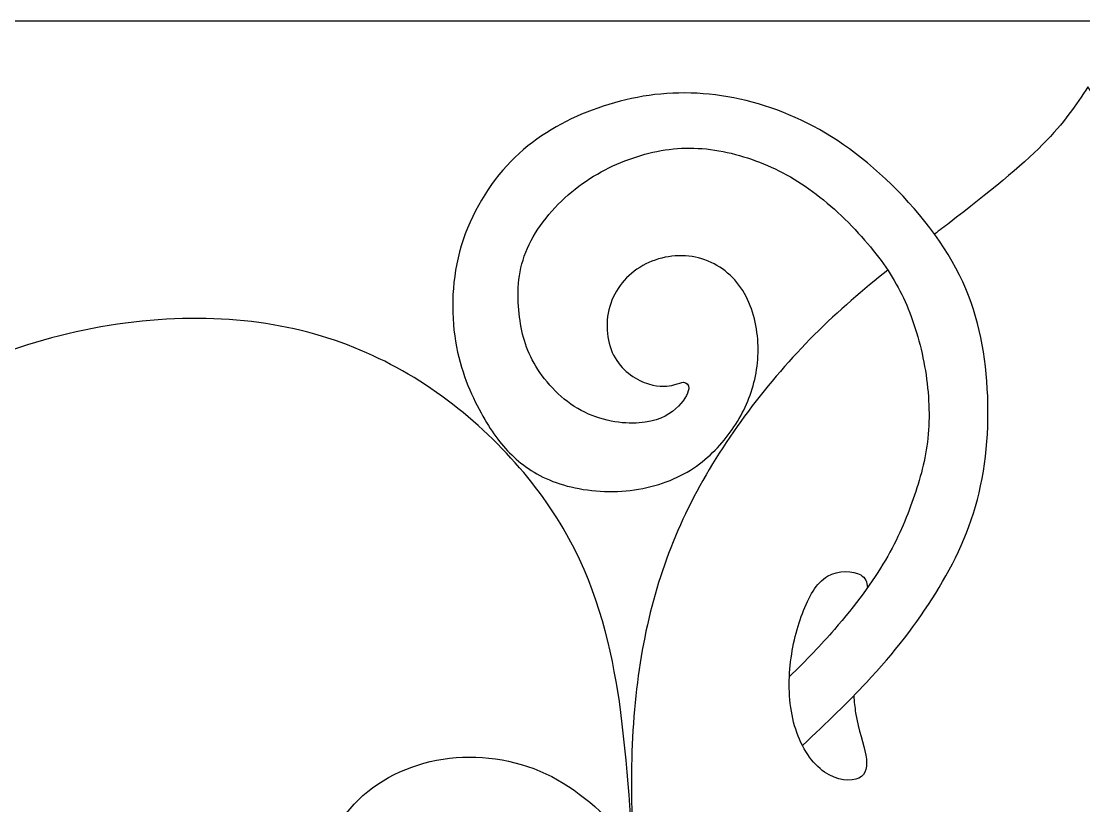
# Model space of a CAD drawing. Extents: x 0 to 18.5, y -1.7 to 18.4.
# Drawn here: x 4.62 to 9.239, y 15.014 to 18.426 of the extents above; entities that cross this region are included whole.
import ezdxf

# ---------------------------------------------------------------- set-up
doc = ezdxf.new("R2010")
doc.units = 0
doc.header["$MEASUREMENT"] = 0
doc.layers.add('LAYER_1', color=7, linetype='CONTINUOUS')

msp = doc.modelspace()

# ---------------------------------------------------------------- linework, layer by layer
at = {"layer": 'LAYER_1'}
msp.add_lwpolyline([(0, 0), (18.4785, 0), (18.4785, 18.4256), (0, 18.4256), (0, 0)], close=True, dxfattribs=at)
for points, knots in [([(8.01588, 15.27656), (8.12491, 15.37703), (8.21487, 15.46447), (8.29428, 15.54964), (8.29428, 15.54964), (8.41599, 15.68016), (8.51301, 15.80542), (8.59547, 15.93859), (8.59547, 15.93859), (8.67793, 16.07176), (8.74584, 16.21288), (8.7842, 16.37515), (8.7842, 16.37515), (8.82257, 16.53743), (8.83139, 16.72088), (8.81508, 16.89241), (8.81508, 16.89241), (8.79876, 17.06395), (8.75731, 17.22359), (8.66736, 17.38101), (8.66736, 17.38101), (8.5774, 17.53844), (8.43892, 17.69367), (8.29958, 17.8092), (8.29958, 17.8092), (8.16023, 17.92474), (8.02, 18.00059), (7.87801, 18.04909), (7.87801, 18.04909), (7.73602, 18.0976), (7.59225, 18.11878), (7.45291, 18.11261), (7.45291, 18.11261), (7.31356, 18.10643), (7.17862, 18.0729), (7.05603, 18.02087), (7.05603, 18.02087), (6.93344, 17.96884), (6.82319, 17.89828), (6.73059, 17.79686), (6.73059, 17.79686), (6.63799, 17.69544), (6.56301, 17.56314), (6.52553, 17.42292), (6.52553, 17.42292), (6.48805, 17.28269), (6.48805, 17.13451), (6.51186, 17.01016), (6.51186, 17.01016), (6.53567, 16.88581), (6.58331, 16.78526), (6.62689, 16.70836), (6.62689, 16.70836), (6.67048, 16.63145), (6.71003, 16.57816), (6.76162, 16.53054), (6.76162, 16.53054), (6.81321, 16.48292), (6.87686, 16.44094), (6.96115, 16.41378), (6.96115, 16.41378), (7.04544, 16.38662), (7.1504, 16.37427), (7.24917, 16.38308), (7.24917, 16.38308), (7.34795, 16.3919), (7.44056, 16.4219), (7.5153, 16.46524), (7.5153, 16.46524), (7.59004, 16.50859), (7.64693, 16.56531), (7.69323, 16.6266), (7.69323, 16.6266), (7.73953, 16.6879), (7.77526, 16.75378), (7.79753, 16.8264), (7.79753, 16.8264), (7.8198, 16.89903), (7.82862, 16.97841), (7.82025, 17.05778), (7.82025, 17.05778), (7.81187, 17.13715), (7.78628, 17.21654), (7.73998, 17.27827), (7.73998, 17.27827), (7.69368, 17.34), (7.62665, 17.38411), (7.55081, 17.39954), (7.55081, 17.39954), (7.47496, 17.41497), (7.39028, 17.40174), (7.3215, 17.36294), (7.3215, 17.36294), (7.25271, 17.32413), (7.19978, 17.25975), (7.17818, 17.18435), (7.17818, 17.18435), (7.15657, 17.10894), (7.16627, 17.0225), (7.20154, 16.96121), (7.20154, 16.96121), (7.23682, 16.89991), (7.29769, 16.86375), (7.34707, 16.84832), (7.34707, 16.84832), (7.39646, 16.83288), (7.43439, 16.83818), (7.45731, 16.84391), (7.45731, 16.84391), (7.48024, 16.84964), (7.48819, 16.85582), (7.49921, 16.85538), (7.49921, 16.85538), (7.51023, 16.85494), (7.52434, 16.84787), (7.5217, 16.82671), (7.5217, 16.82671), (7.51905, 16.80555), (7.49965, 16.77026), (7.46482, 16.73984), (7.46482, 16.73984), (7.42998, 16.70942), (7.3797, 16.68383), (7.3065, 16.67854), (7.3065, 16.67854), (7.2333, 16.67325), (7.13716, 16.68825), (7.05426, 16.73278), (7.05426, 16.73278), (6.97136, 16.77732), (6.90168, 16.85141), (6.85715, 16.92505), (6.85715, 16.92505), (6.81261, 16.99869), (6.7932, 17.0719), (6.78438, 17.1548), (6.78438, 17.1548), (6.77556, 17.2377), (6.77733, 17.33031), (6.81304, 17.42114), (6.81304, 17.42114), (6.84876, 17.51198), (6.91845, 17.60107), (6.99826, 17.67074), (6.99826, 17.67074), (7.07807, 17.74041), (7.16804, 17.79069), (7.26064, 17.82464), (7.26064, 17.82464), (7.35324, 17.85859), (7.4485, 17.87624), (7.54463, 17.87359), (7.54463, 17.87359), (7.64076, 17.87094), (7.73778, 17.84801), (7.8295, 17.8123), (7.8295, 17.8123), (7.92122, 17.77658), (8.00765, 17.72806), (8.09231, 17.66104), (8.09231, 17.66104), (8.17698, 17.59401), (8.25989, 17.50846), (8.32383, 17.42909), (8.32383, 17.42909), (8.38777, 17.34971), (8.43275, 17.27651), (8.46935, 17.19052), (8.46935, 17.19052), (8.50595, 17.10453), (8.53418, 17.00575), (8.55049, 16.90609), (8.55049, 16.90609), (8.56681, 16.80643), (8.57122, 16.70588), (8.56152, 16.61284), (8.56152, 16.61284), (8.55182, 16.5198), (8.528, 16.43424), (8.49802, 16.34826), (8.49802, 16.34826), (8.46803, 16.26227), (8.43187, 16.17583), (8.37675, 16.08191), (8.37675, 16.08191), (8.32163, 15.98798), (8.24754, 15.88655), (8.15494, 15.78028), (8.15494, 15.78028), (8.09778, 15.71469), (8.03356, 15.64723), (7.9597, 15.57587)], [0, 0, 0, 0, 0.0204082, 0.0204082, 0.0204082, 0.0204082, 0.0408163, 0.0408163, 0.0408163, 0.0408163, 0.0612245, 0.0612245, 0.0612245, 0.0612245, 0.0816327, 0.0816327, 0.0816327, 0.0816327, 0.1020408, 0.1020408, 0.1020408, 0.1020408, 0.122449, 0.122449, 0.122449, 0.122449, 0.1428571, 0.1428571, 0.1428571, 0.1428571, 0.1632653, 0.1632653, 0.1632653, 0.1632653, 0.1836735, 0.1836735, 0.1836735, 0.1836735, 0.2040816, 0.2040816, 0.2040816, 0.2040816, 0.2244898, 0.2244898, 0.2244898, 0.2244898, 0.244898, 0.244898, 0.244898, 0.244898, 0.2653061, 0.2653061, 0.2653061, 0.2653061, 0.2857143, 0.2857143, 0.2857143, 0.2857143, 0.3061224, 0.3061224, 0.3061224, 0.3061224, 0.3265306, 0.3265306, 0.3265306, 0.3265306, 0.3469388, 0.3469388, 0.3469388, 0.3469388, 0.3673469, 0.3673469, 0.3673469, 0.3673469, 0.3877551, 0.3877551, 0.3877551, 0.3877551, 0.4081633, 0.4081633, 0.4081633, 0.4081633, 0.4285714, 0.4285714, 0.4285714, 0.4285714, 0.4489796, 0.4489796, 0.4489796, 0.4489796, 0.4693878, 0.4693878, 0.4693878, 0.4693878, 0.4897959, 0.4897959, 0.4897959, 0.4897959, 0.5102041, 0.5102041, 0.5102041, 0.5102041, 0.5306122, 0.5306122, 0.5306122, 0.5306122, 0.5510204, 0.5510204, 0.5510204, 0.5510204, 0.5714286, 0.5714286, 0.5714286, 0.5714286, 0.5918367, 0.5918367, 0.5918367, 0.5918367, 0.6122449, 0.6122449, 0.6122449, 0.6122449, 0.6326531, 0.6326531, 0.6326531, 0.6326531, 0.6530612, 0.6530612, 0.6530612, 0.6530612, 0.6734694, 0.6734694, 0.6734694, 0.6734694, 0.6938776, 0.6938776, 0.6938776, 0.6938776, 0.7142857, 0.7142857, 0.7142857, 0.7142857, 0.7346939, 0.7346939, 0.7346939, 0.7346939, 0.755102, 0.755102, 0.755102, 0.755102, 0.7755102, 0.7755102, 0.7755102, 0.7755102, 0.7959184, 0.7959184, 0.7959184, 0.7959184, 0.8163265, 0.8163265, 0.8163265, 0.8163265, 0.8367347, 0.8367347, 0.8367347, 0.8367347, 0.8571429, 0.8571429, 0.8571429, 0.8571429, 0.877551, 0.877551, 0.877551, 0.877551, 0.8979592, 0.8979592, 0.8979592, 0.8979592, 0.9183673, 0.9183673, 0.9183673, 0.9183673, 0.9387755, 0.9387755, 0.9387755, 0.9387755, 0.9591837, 0.9591837, 0.9591837, 0.9591837, 1, 1, 1, 1]), ([(8.01588, 15.27656), (8.12491, 15.37703), (8.21487, 15.46447), (8.29428, 15.54964), (8.29428, 15.54964), (8.41599, 15.68016), (8.51301, 15.80542), (8.59547, 15.93859), (8.59547, 15.93859), (8.67793, 16.07176), (8.74584, 16.21288), (8.7842, 16.37515), (8.7842, 16.37515), (8.82257, 16.53743), (8.83139, 16.72088), (8.81508, 16.89241), (8.81508, 16.89241), (8.79876, 17.06395), (8.75731, 17.22359), (8.66736, 17.38101), (8.66736, 17.38101), (8.5774, 17.53844), (8.43892, 17.69367), (8.29958, 17.8092), (8.29958, 17.8092), (8.16023, 17.92474), (8.02, 18.00059), (7.87801, 18.04909), (7.87801, 18.04909), (7.73602, 18.0976), (7.59225, 18.11878), (7.45291, 18.11261), (7.45291, 18.11261), (7.31356, 18.10643), (7.17862, 18.0729), (7.05603, 18.02087), (7.05603, 18.02087), (6.93344, 17.96884), (6.82319, 17.89828), (6.73059, 17.79686), (6.73059, 17.79686), (6.63799, 17.69544), (6.56301, 17.56314), (6.52553, 17.42292), (6.52553, 17.42292), (6.48805, 17.28269), (6.48805, 17.13451), (6.51186, 17.01016), (6.51186, 17.01016), (6.53567, 16.88581), (6.58331, 16.78526), (6.62689, 16.70836), (6.62689, 16.70836), (6.67048, 16.63145), (6.71003, 16.57816), (6.76162, 16.53054), (6.76162, 16.53054), (6.81321, 16.48292), (6.87686, 16.44094), (6.96115, 16.41378), (6.96115, 16.41378), (7.04544, 16.38662), (7.1504, 16.37427), (7.24917, 16.38308), (7.24917, 16.38308), (7.34795, 16.3919), (7.44056, 16.4219), (7.5153, 16.46524), (7.5153, 16.46524), (7.59004, 16.50859), (7.64693, 16.56531), (7.69323, 16.6266), (7.69323, 16.6266), (7.73953, 16.6879), (7.77526, 16.75378), (7.79753, 16.8264), (7.79753, 16.8264), (7.8198, 16.89903), (7.82862, 16.97841), (7.82025, 17.05778), (7.82025, 17.05778), (7.81187, 17.13715), (7.78628, 17.21654), (7.73998, 17.27827), (7.73998, 17.27827), (7.69368, 17.34), (7.62665, 17.38411), (7.55081, 17.39954), (7.55081, 17.39954), (7.47496, 17.41497), (7.39028, 17.40174), (7.3215, 17.36294), (7.3215, 17.36294), (7.25271, 17.32413), (7.19978, 17.25975), (7.17818, 17.18435), (7.17818, 17.18435), (7.15657, 17.10894), (7.16627, 17.0225), (7.20154, 16.96121), (7.20154, 16.96121), (7.23682, 16.89991), (7.29769, 16.86375), (7.34707, 16.84832), (7.34707, 16.84832), (7.39646, 16.83288), (7.43439, 16.83818), (7.45731, 16.84391), (7.45731, 16.84391), (7.48024, 16.84964), (7.48819, 16.85582), (7.49921, 16.85538), (7.49921, 16.85538), (7.51023, 16.85494), (7.52434, 16.84787), (7.5217, 16.82671), (7.5217, 16.82671), (7.51905, 16.80555), (7.49965, 16.77026), (7.46482, 16.73984), (7.46482, 16.73984), (7.42998, 16.70942), (7.3797, 16.68383), (7.3065, 16.67854), (7.3065, 16.67854), (7.2333, 16.67325), (7.13716, 16.68825), (7.05426, 16.73278), (7.05426, 16.73278), (6.97136, 16.77732), (6.90168, 16.85141), (6.85715, 16.92505), (6.85715, 16.92505), (6.81261, 16.99869), (6.7932, 17.0719), (6.78438, 17.1548), (6.78438, 17.1548), (6.77556, 17.2377), (6.77733, 17.33031), (6.81304, 17.42114), (6.81304, 17.42114), (6.84876, 17.51198), (6.91845, 17.60107), (6.99826, 17.67074), (6.99826, 17.67074), (7.07807, 17.74041), (7.16804, 17.79069), (7.26064, 17.82464), (7.26064, 17.82464), (7.35324, 17.85859), (7.4485, 17.87624), (7.54463, 17.87359), (7.54463, 17.87359), (7.64076, 17.87094), (7.73778, 17.84801), (7.8295, 17.8123), (7.8295, 17.8123), (7.92122, 17.77658), (8.00765, 17.72806), (8.09231, 17.66104), (8.09231, 17.66104), (8.17698, 17.59401), (8.25989, 17.50846), (8.32383, 17.42909), (8.32383, 17.42909), (8.38777, 17.34971), (8.43275, 17.27651), (8.46935, 17.19052), (8.46935, 17.19052), (8.50595, 17.10453), (8.53418, 17.00575), (8.55049, 16.90609), (8.55049, 16.90609), (8.56681, 16.80643), (8.57122, 16.70588), (8.56152, 16.61284), (8.56152, 16.61284), (8.55182, 16.5198), (8.528, 16.43424), (8.49802, 16.34826), (8.49802, 16.34826), (8.46803, 16.26227), (8.43187, 16.17583), (8.37675, 16.08191), (8.37675, 16.08191), (8.32163, 15.98798), (8.24754, 15.88655), (8.15494, 15.78028), (8.15494, 15.78028), (8.09778, 15.71469), (8.03356, 15.64723), (7.9597, 15.57587)], [0, 0, 0, 0, 0.0204082, 0.0204082, 0.0204082, 0.0204082, 0.0408163, 0.0408163, 0.0408163, 0.0408163, 0.0612245, 0.0612245, 0.0612245, 0.0612245, 0.0816327, 0.0816327, 0.0816327, 0.0816327, 0.1020408, 0.1020408, 0.1020408, 0.1020408, 0.122449, 0.122449, 0.122449, 0.122449, 0.1428571, 0.1428571, 0.1428571, 0.1428571, 0.1632653, 0.1632653, 0.1632653, 0.1632653, 0.1836735, 0.1836735, 0.1836735, 0.1836735, 0.2040816, 0.2040816, 0.2040816, 0.2040816, 0.2244898, 0.2244898, 0.2244898, 0.2244898, 0.244898, 0.244898, 0.244898, 0.244898, 0.2653061, 0.2653061, 0.2653061, 0.2653061, 0.2857143, 0.2857143, 0.2857143, 0.2857143, 0.3061224, 0.3061224, 0.3061224, 0.3061224, 0.3265306, 0.3265306, 0.3265306, 0.3265306, 0.3469388, 0.3469388, 0.3469388, 0.3469388, 0.3673469, 0.3673469, 0.3673469, 0.3673469, 0.3877551, 0.3877551, 0.3877551, 0.3877551, 0.4081633, 0.4081633, 0.4081633, 0.4081633, 0.4285714, 0.4285714, 0.4285714, 0.4285714, 0.4489796, 0.4489796, 0.4489796, 0.4489796, 0.4693878, 0.4693878, 0.4693878, 0.4693878, 0.4897959, 0.4897959, 0.4897959, 0.4897959, 0.5102041, 0.5102041, 0.5102041, 0.5102041, 0.5306122, 0.5306122, 0.5306122, 0.5306122, 0.5510204, 0.5510204, 0.5510204, 0.5510204, 0.5714286, 0.5714286, 0.5714286, 0.5714286, 0.5918367, 0.5918367, 0.5918367, 0.5918367, 0.6122449, 0.6122449, 0.6122449, 0.6122449, 0.6326531, 0.6326531, 0.6326531, 0.6326531, 0.6530612, 0.6530612, 0.6530612, 0.6530612, 0.6734694, 0.6734694, 0.6734694, 0.6734694, 0.6938776, 0.6938776, 0.6938776, 0.6938776, 0.7142857, 0.7142857, 0.7142857, 0.7142857, 0.7346939, 0.7346939, 0.7346939, 0.7346939, 0.755102, 0.755102, 0.755102, 0.755102, 0.7755102, 0.7755102, 0.7755102, 0.7755102, 0.7959184, 0.7959184, 0.7959184, 0.7959184, 0.8163265, 0.8163265, 0.8163265, 0.8163265, 0.8367347, 0.8367347, 0.8367347, 0.8367347, 0.8571429, 0.8571429, 0.8571429, 0.8571429, 0.877551, 0.877551, 0.877551, 0.877551, 0.8979592, 0.8979592, 0.8979592, 0.8979592, 0.9183673, 0.9183673, 0.9183673, 0.9183673, 0.9387755, 0.9387755, 0.9387755, 0.9387755, 0.9591837, 0.9591837, 0.9591837, 0.9591837, 1, 1, 1, 1]), ([(9.92419, 17.49978), (9.9025, 17.5162), (9.88124, 17.53231), (9.86051, 17.54812), (9.86051, 17.54812), (9.68589, 17.68129), (9.5483, 17.79418), (9.45393, 17.88943), (9.45393, 17.88943), (9.35957, 17.98468), (9.30842, 18.0623), (9.25724, 18.13992), (9.25724, 18.13992), (9.20608, 18.0623), (9.15493, 17.98468), (9.06057, 17.88943), (9.06057, 17.88943), (8.9662, 17.79418), (8.82861, 17.68129), (8.65399, 17.54812), (8.65399, 17.54812), (8.63326, 17.53231), (8.612, 17.5162), (8.59031, 17.49978)], [0, 0, 0, 0, 0.1428571, 0.1428571, 0.1428571, 0.1428571, 0.2857143, 0.2857143, 0.2857143, 0.2857143, 0.4285714, 0.4285714, 0.4285714, 0.4285714, 0.5714286, 0.5714286, 0.5714286, 0.5714286, 0.7142857, 0.7142857, 0.7142857, 0.7142857, 1, 1, 1, 1]), ([(9.92419, 17.49978), (9.9025, 17.5162), (9.88124, 17.53231), (9.86051, 17.54812), (9.86051, 17.54812), (9.68589, 17.68129), (9.5483, 17.79418), (9.45393, 17.88943), (9.45393, 17.88943), (9.35957, 17.98468), (9.30842, 18.0623), (9.25724, 18.13992), (9.25724, 18.13992), (9.20608, 18.0623), (9.15493, 17.98468), (9.06057, 17.88943), (9.06057, 17.88943), (8.9662, 17.79418), (8.82861, 17.68129), (8.65399, 17.54812), (8.65399, 17.54812), (8.63326, 17.53231), (8.612, 17.5162), (8.59031, 17.49978)], [0, 0, 0, 0, 0.1428571, 0.1428571, 0.1428571, 0.1428571, 0.2857143, 0.2857143, 0.2857143, 0.2857143, 0.4285714, 0.4285714, 0.4285714, 0.4285714, 0.5714286, 0.5714286, 0.5714286, 0.5714286, 0.7142857, 0.7142857, 0.7142857, 0.7142857, 1, 1, 1, 1]), ([(8.3871, 17.34323), (8.28214, 17.25969), (8.17321, 17.16699), (8.0675, 17.06128), (8.0675, 17.06128), (7.86731, 16.86108), (7.67855, 16.61412), (7.5445, 16.35659), (7.5445, 16.35659), (7.41045, 16.09906), (7.33107, 15.83094), (7.29491, 15.5205), (7.29491, 15.5205), (7.25875, 15.21006), (7.26581, 14.85729), (7.3196, 14.5204), (7.3196, 14.5204), (7.3734, 14.1835), (7.47395, 13.86246), (7.62035, 13.54408), (7.62035, 13.54408), (7.76675, 13.2257), (7.95902, 12.90996), (8.15833, 12.5907), (8.15833, 12.5907), (8.35765, 12.27143), (8.56404, 11.94864), (8.7025, 11.6479), (8.7025, 11.6479), (8.75316, 11.53787), (8.79473, 11.43077), (8.82901, 11.32948)], [0, 0, 0, 0, 0.1111111, 0.1111111, 0.1111111, 0.1111111, 0.2222222, 0.2222222, 0.2222222, 0.2222222, 0.3333333, 0.3333333, 0.3333333, 0.3333333, 0.4444444, 0.4444444, 0.4444444, 0.4444444, 0.5555556, 0.5555556, 0.5555556, 0.5555556, 0.6666667, 0.6666667, 0.6666667, 0.6666667, 0.7777778, 0.7777778, 0.7777778, 0.7777778, 1, 1, 1, 1]), ([(8.3871, 17.34323), (8.28214, 17.25969), (8.17321, 17.16699), (8.0675, 17.06128), (8.0675, 17.06128), (7.86731, 16.86108), (7.67855, 16.61412), (7.5445, 16.35659), (7.5445, 16.35659), (7.41045, 16.09906), (7.33107, 15.83094), (7.29491, 15.5205), (7.29491, 15.5205), (7.25875, 15.21006), (7.26581, 14.85729), (7.3196, 14.5204), (7.3196, 14.5204), (7.3734, 14.1835), (7.47395, 13.86246), (7.62035, 13.54408), (7.62035, 13.54408), (7.76675, 13.2257), (7.95902, 12.90996), (8.15833, 12.5907), (8.15833, 12.5907), (8.35765, 12.27143), (8.56404, 11.94864), (8.7025, 11.6479), (8.7025, 11.6479), (8.75316, 11.53787), (8.79473, 11.43077), (8.82901, 11.32948)], [0, 0, 0, 0, 0.1111111, 0.1111111, 0.1111111, 0.1111111, 0.2222222, 0.2222222, 0.2222222, 0.2222222, 0.3333333, 0.3333333, 0.3333333, 0.3333333, 0.4444444, 0.4444444, 0.4444444, 0.4444444, 0.5555556, 0.5555556, 0.5555556, 0.5555556, 0.6666667, 0.6666667, 0.6666667, 0.6666667, 0.7777778, 0.7777778, 0.7777778, 0.7777778, 1, 1, 1, 1]), ([(6.14155, 13.91386), (6.06328, 13.99355), (6.00099, 14.08062), (5.95876, 14.17111), (5.95876, 14.17111), (5.88468, 14.32985), (5.87233, 14.49919), (5.89702, 14.65177), (5.89702, 14.65177), (5.92171, 14.80434), (5.98346, 14.94016), (6.08576, 15.03982), (6.08576, 15.03982), (6.18806, 15.13948), (6.33095, 15.20298), (6.48176, 15.22062), (6.48176, 15.22062), (6.63257, 15.23826), (6.79132, 15.21004), (6.92603, 15.14041), (6.92603, 15.14041), (7.06073, 15.07079), (7.17141, 14.95975), (7.28207, 14.84872), (7.28207, 14.84872), (7.27194, 14.88864), (7.25123, 15.28245), (7.21354, 15.5117), (7.21354, 15.5117), (7.17584, 15.74096), (7.11587, 15.98262), (6.97565, 16.22074), (6.97565, 16.22074), (6.83542, 16.45887), (6.61492, 16.69347), (6.35211, 16.86015), (6.35211, 16.86015), (6.08929, 17.02684), (5.78413, 17.12563), (5.42342, 17.13268), (5.42342, 17.13268), (5.0627, 17.13974), (4.64642, 17.05506), (4.31569, 16.88132), (4.31569, 16.88132), (3.98496, 16.70758), (3.73978, 16.44476), (3.56516, 16.14314), (3.56516, 16.14314), (3.39053, 15.84151), (3.28646, 15.50108), (3.25118, 15.1536), (3.25118, 15.1536), (3.2159, 14.80611), (3.24943, 14.45156), (3.32174, 14.14994), (3.32174, 14.14994), (3.39406, 13.84832), (3.50519, 13.5996), (3.69921, 13.38089), (3.69921, 13.38089), (3.89324, 13.16217), (4.17017, 12.97342), (4.47885, 12.81115), (4.47885, 12.81115), (4.78753, 12.64887), (5.12797, 12.51305), (5.52396, 12.4275), (5.52396, 12.4275), (5.91995, 12.34195), (6.37151, 12.30667), (6.74545, 12.20613), (6.74545, 12.20613), (7.11939, 12.10559), (7.41573, 11.93978), (7.63357, 11.77574), (7.63357, 11.77574), (7.85141, 11.6117), (7.99076, 11.44942), (8.10894, 11.28274), (8.10894, 11.28274), (8.16457, 11.20427), (8.21553, 11.12482), (8.26145, 11.045)], [0, 0, 0, 0, 0.0454545, 0.0454545, 0.0454545, 0.0454545, 0.0909091, 0.0909091, 0.0909091, 0.0909091, 0.1363636, 0.1363636, 0.1363636, 0.1363636, 0.1818182, 0.1818182, 0.1818182, 0.1818182, 0.2272727, 0.2272727, 0.2272727, 0.2272727, 0.2727273, 0.2727273, 0.2727273, 0.2727273, 0.3181818, 0.3181818, 0.3181818, 0.3181818, 0.3636364, 0.3636364, 0.3636364, 0.3636364, 0.4090909, 0.4090909, 0.4090909, 0.4090909, 0.4545455, 0.4545455, 0.4545455, 0.4545455, 0.5, 0.5, 0.5, 0.5, 0.5454545, 0.5454545, 0.5454545, 0.5454545, 0.5909091, 0.5909091, 0.5909091, 0.5909091, 0.6363636, 0.6363636, 0.6363636, 0.6363636, 0.6818182, 0.6818182, 0.6818182, 0.6818182, 0.7272727, 0.7272727, 0.7272727, 0.7272727, 0.7727273, 0.7727273, 0.7727273, 0.7727273, 0.8181818, 0.8181818, 0.8181818, 0.8181818, 0.8636364, 0.8636364, 0.8636364, 0.8636364, 0.9090909, 0.9090909, 0.9090909, 0.9090909, 1, 1, 1, 1]), ([(6.14155, 13.91386), (6.06328, 13.99355), (6.00099, 14.08062), (5.95876, 14.17111), (5.95876, 14.17111), (5.88468, 14.32985), (5.87233, 14.49919), (5.89702, 14.65177), (5.89702, 14.65177), (5.92171, 14.80434), (5.98346, 14.94016), (6.08576, 15.03982), (6.08576, 15.03982), (6.18806, 15.13948), (6.33095, 15.20298), (6.48176, 15.22062), (6.48176, 15.22062), (6.63257, 15.23826), (6.79132, 15.21004), (6.92603, 15.14041), (6.92603, 15.14041), (7.06073, 15.07079), (7.17141, 14.95975), (7.28207, 14.84872), (7.28207, 14.84872), (7.27194, 14.88864), (7.25123, 15.28245), (7.21354, 15.5117), (7.21354, 15.5117), (7.17584, 15.74096), (7.11587, 15.98262), (6.97565, 16.22074), (6.97565, 16.22074), (6.83542, 16.45887), (6.61492, 16.69347), (6.35211, 16.86015), (6.35211, 16.86015), (6.08929, 17.02684), (5.78413, 17.12563), (5.42342, 17.13268), (5.42342, 17.13268), (5.0627, 17.13974), (4.64642, 17.05506), (4.31569, 16.88132), (4.31569, 16.88132), (3.98496, 16.70758), (3.73978, 16.44476), (3.56516, 16.14314), (3.56516, 16.14314), (3.39053, 15.84151), (3.28646, 15.50108), (3.25118, 15.1536), (3.25118, 15.1536), (3.2159, 14.80611), (3.24943, 14.45156), (3.32174, 14.14994), (3.32174, 14.14994), (3.39406, 13.84832), (3.50519, 13.5996), (3.69921, 13.38089), (3.69921, 13.38089), (3.89324, 13.16217), (4.17017, 12.97342), (4.47885, 12.81115), (4.47885, 12.81115), (4.78753, 12.64887), (5.12797, 12.51305), (5.52396, 12.4275), (5.52396, 12.4275), (5.91995, 12.34195), (6.37151, 12.30667), (6.74545, 12.20613), (6.74545, 12.20613), (7.11939, 12.10559), (7.41573, 11.93978), (7.63357, 11.77574), (7.63357, 11.77574), (7.85141, 11.6117), (7.99076, 11.44942), (8.10894, 11.28274), (8.10894, 11.28274), (8.16457, 11.20427), (8.21553, 11.12482), (8.26145, 11.045)], [0, 0, 0, 0, 0.0454545, 0.0454545, 0.0454545, 0.0454545, 0.0909091, 0.0909091, 0.0909091, 0.0909091, 0.1363636, 0.1363636, 0.1363636, 0.1363636, 0.1818182, 0.1818182, 0.1818182, 0.1818182, 0.2272727, 0.2272727, 0.2272727, 0.2272727, 0.2727273, 0.2727273, 0.2727273, 0.2727273, 0.3181818, 0.3181818, 0.3181818, 0.3181818, 0.3636364, 0.3636364, 0.3636364, 0.3636364, 0.4090909, 0.4090909, 0.4090909, 0.4090909, 0.4545455, 0.4545455, 0.4545455, 0.4545455, 0.5, 0.5, 0.5, 0.5, 0.5454545, 0.5454545, 0.5454545, 0.5454545, 0.5909091, 0.5909091, 0.5909091, 0.5909091, 0.6363636, 0.6363636, 0.6363636, 0.6363636, 0.6818182, 0.6818182, 0.6818182, 0.6818182, 0.7272727, 0.7272727, 0.7272727, 0.7272727, 0.7727273, 0.7727273, 0.7727273, 0.7727273, 0.8181818, 0.8181818, 0.8181818, 0.8181818, 0.8636364, 0.8636364, 0.8636364, 0.8636364, 0.9090909, 0.9090909, 0.9090909, 0.9090909, 1, 1, 1, 1]), ([(8.23934, 15.49206), (8.24107, 15.46634), (8.24379, 15.44158), (8.24741, 15.41857), (8.24741, 15.41857), (8.25975, 15.34008), (8.28268, 15.28187), (8.2915, 15.23424), (8.2915, 15.23424), (8.30032, 15.18662), (8.29503, 15.14958), (8.26152, 15.1337), (8.26152, 15.1337), (8.22801, 15.11783), (8.16626, 15.12312), (8.11246, 15.16016), (8.11246, 15.16016), (8.05867, 15.1972), (8.0128, 15.266), (7.98678, 15.3467), (7.98678, 15.3467), (7.96077, 15.42739), (7.9546, 15.52), (7.96166, 15.60775), (7.96166, 15.60775), (7.96871, 15.6955), (7.989, 15.77841), (8.0159, 15.85029), (8.0159, 15.85029), (8.04279, 15.92216), (8.07631, 15.98302), (8.12482, 16.01169), (8.12482, 16.01169), (8.17332, 16.04035), (8.23682, 16.0368), (8.26945, 16.01741), (8.26945, 16.01741), (8.28965, 16.0054), (8.29804, 15.98729), (8.29875, 15.96184)], [0, 0, 0, 0, 0.0909091, 0.0909091, 0.0909091, 0.0909091, 0.1818182, 0.1818182, 0.1818182, 0.1818182, 0.2727273, 0.2727273, 0.2727273, 0.2727273, 0.3636364, 0.3636364, 0.3636364, 0.3636364, 0.4545455, 0.4545455, 0.4545455, 0.4545455, 0.5454545, 0.5454545, 0.5454545, 0.5454545, 0.6363636, 0.6363636, 0.6363636, 0.6363636, 0.7272727, 0.7272727, 0.7272727, 0.7272727, 0.8181818, 0.8181818, 0.8181818, 0.8181818, 1, 1, 1, 1]), ([(8.23934, 15.49206), (8.24107, 15.46634), (8.24379, 15.44158), (8.24741, 15.41857), (8.24741, 15.41857), (8.25975, 15.34008), (8.28268, 15.28187), (8.2915, 15.23424), (8.2915, 15.23424), (8.30032, 15.18662), (8.29503, 15.14958), (8.26152, 15.1337), (8.26152, 15.1337), (8.22801, 15.11783), (8.16626, 15.12312), (8.11246, 15.16016), (8.11246, 15.16016), (8.05867, 15.1972), (8.0128, 15.266), (7.98678, 15.3467), (7.98678, 15.3467), (7.96077, 15.42739), (7.9546, 15.52), (7.96166, 15.60775), (7.96166, 15.60775), (7.96871, 15.6955), (7.989, 15.77841), (8.0159, 15.85029), (8.0159, 15.85029), (8.04279, 15.92216), (8.07631, 15.98302), (8.12482, 16.01169), (8.12482, 16.01169), (8.17332, 16.04035), (8.23682, 16.0368), (8.26945, 16.01741), (8.26945, 16.01741), (8.28965, 16.0054), (8.29804, 15.98729), (8.29875, 15.96184)], [0, 0, 0, 0, 0.0909091, 0.0909091, 0.0909091, 0.0909091, 0.1818182, 0.1818182, 0.1818182, 0.1818182, 0.2727273, 0.2727273, 0.2727273, 0.2727273, 0.3636364, 0.3636364, 0.3636364, 0.3636364, 0.4545455, 0.4545455, 0.4545455, 0.4545455, 0.5454545, 0.5454545, 0.5454545, 0.5454545, 0.6363636, 0.6363636, 0.6363636, 0.6363636, 0.7272727, 0.7272727, 0.7272727, 0.7272727, 0.8181818, 0.8181818, 0.8181818, 0.8181818, 1, 1, 1, 1])]:
    msp.add_open_spline(points, degree=3, knots=knots, dxfattribs=at)

doc.saveas('drawing.dxf')
